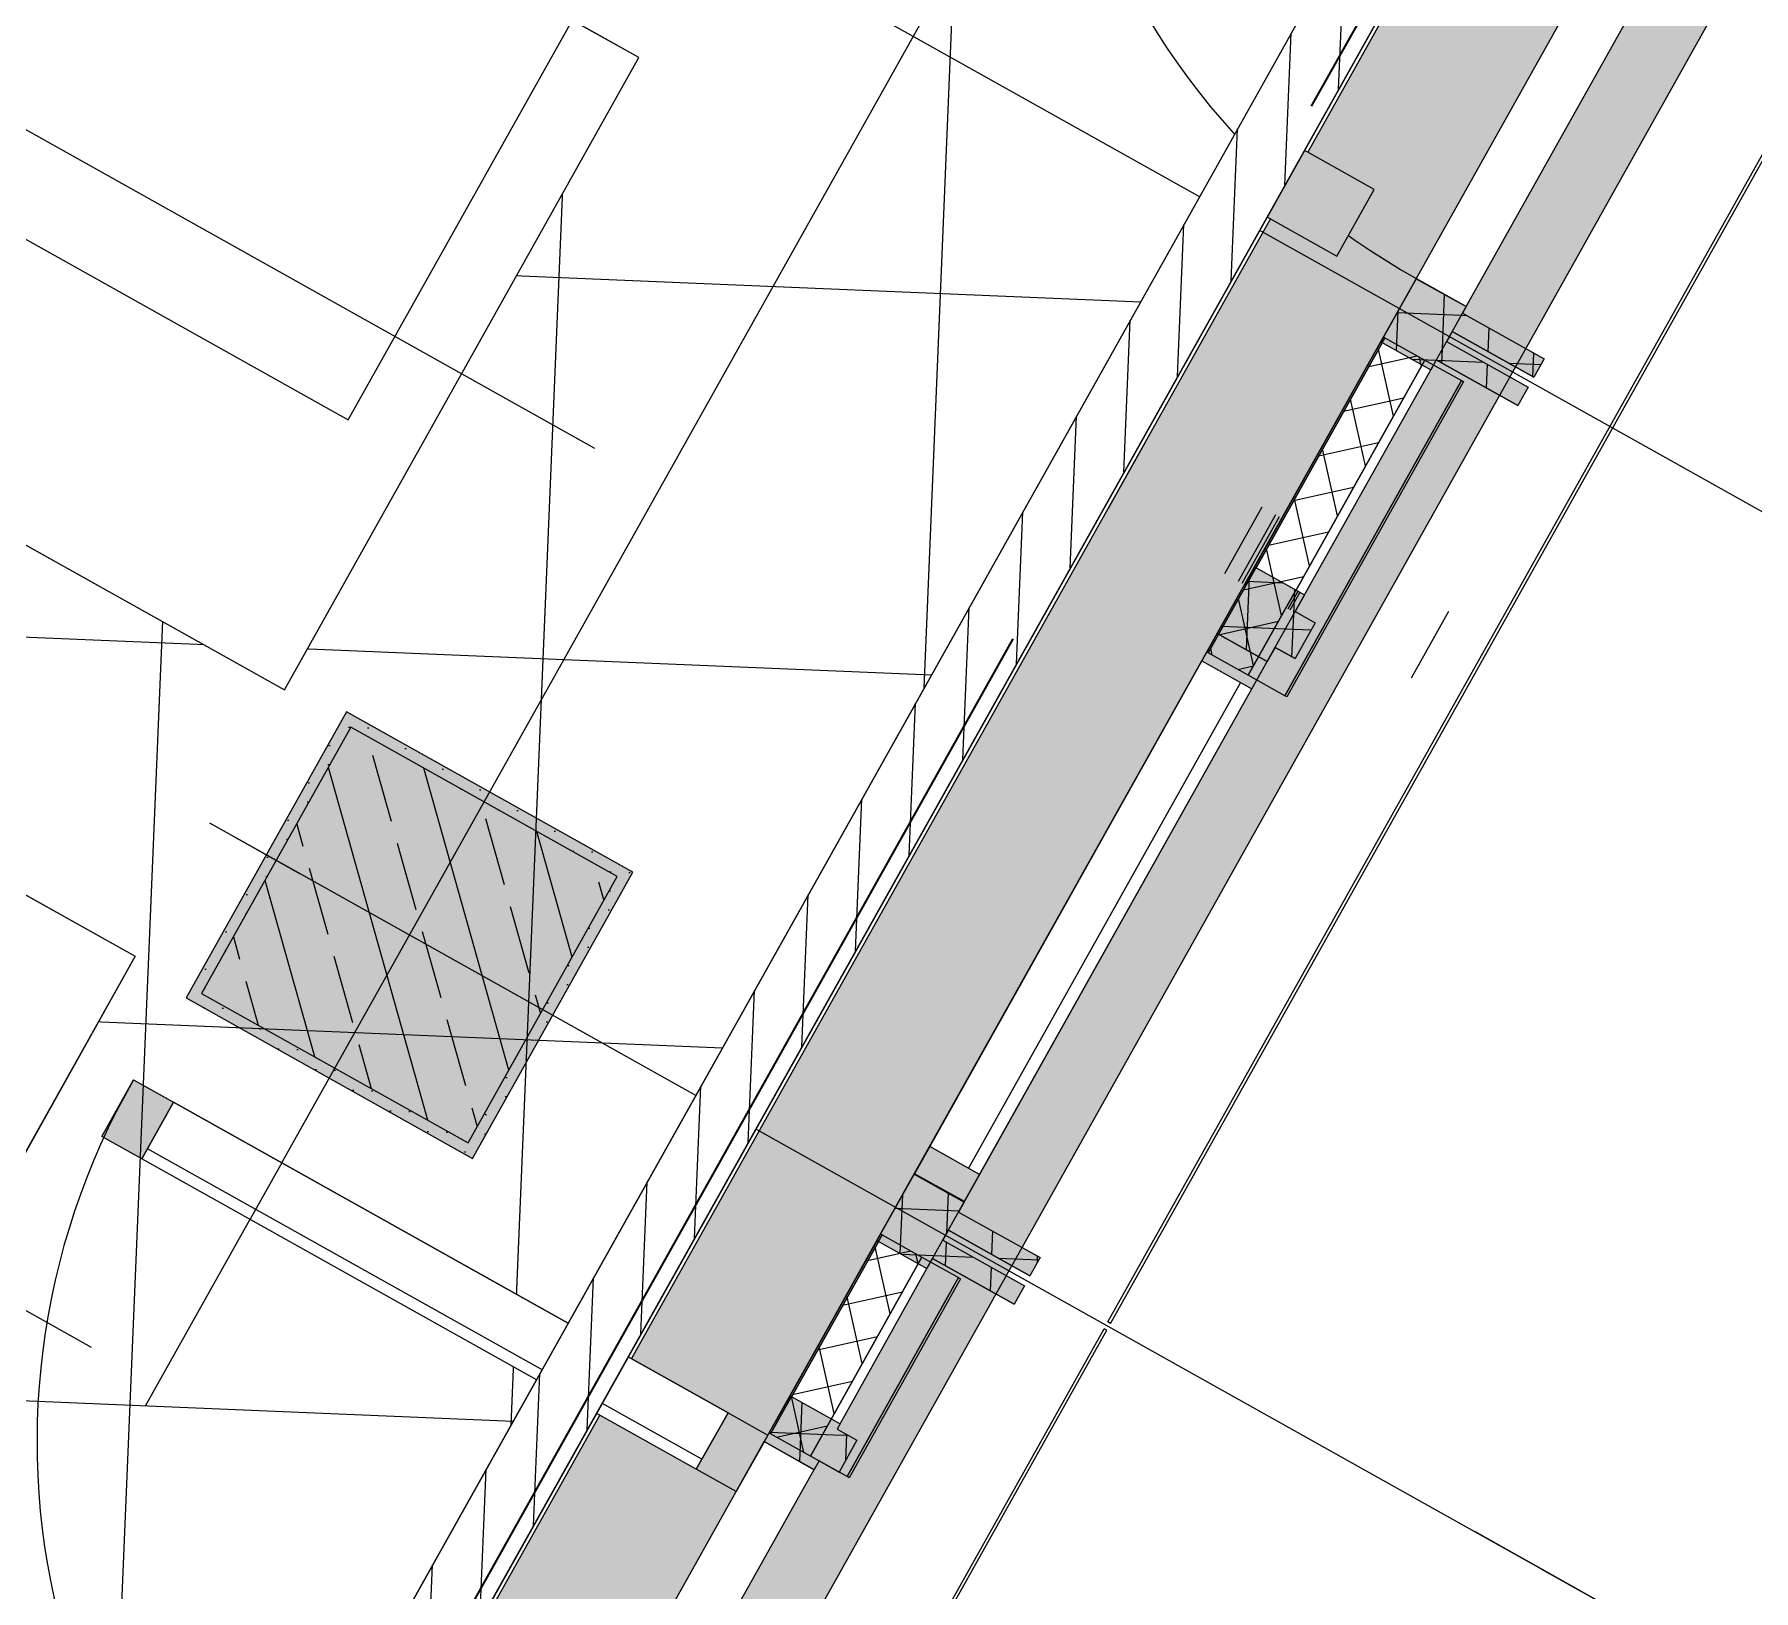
# Model space of a CAD drawing. Header units: metres. Extents: x -27.1 to 50.1, y 105.7 to 163.4.
# Drawn here: x 7.89 to 10.142, y 143.548 to 145.587 of the extents above; entities that cross this region are included whole.
import ezdxf

# ---------------------------------------------------------------- set-up
doc = ezdxf.new("R2010")
doc.units = ezdxf.units.M
doc.header["$MEASUREMENT"] = 0
for name, pattern in [('Achse', [0.0023, 0.0015, -0.0008]), ('Punktlinie', [0.0035, 0, -0.0035]), ('Strichlinie_ eng', [0.0023, 0.0015, -0.0008]), ('Strichpunktlinie', [0.006703, 0.003528, -0.001764, 0, -0.001411]), ('Wipeout_Contour', [1, 0, -1])]:
    doc.linetypes.add(name, pattern=pattern)
for name, color, linetype in [('00  Raster', 7, 'Continuous'), ('00  Raster Ausbau', 7, 'Continuous'), ('10  Fassade', 7, 'Continuous'), ('10  Fassade_Deckschraffur', 7, 'Continuous'), ('10  Fassade_Schnittschraffur', 7, 'Continuous'), ('10  Stützen', 7, 'Continuous'), ('10  Stützen_Schnittschraffur', 7, 'Continuous'), ('10  Wand Massiv_Deckschraffur', 7, 'Continuous'), ('10  Wand Massiv_Fenster', 7, 'Continuous'), ('20  Deckensegel', 7, 'Continuous'), ('20  Wand Leichtbau', 7, 'Continuous'), ('20  Wand Leichtbau_Deckschraffur', 7, 'Continuous'), ('20  Wand Leichtbau_Schnittschraffur', 7, 'Continuous'), ('Neubau_20  Decke Abhangdecke', 7, 'Continuous'), ('Neubau_20  Decke Abhangdecke_Deckschraffur', 7, 'Continuous'), ('Neubau_20  Deckenspiegel + Einbauten', 7, 'Continuous'), ('Neubau_20  Möbel', 7, 'Continuous')]:
    doc.layers.add(name, color=color, linetype=linetype)
pattern_1 = [(102.605446, (0, 0), (0.048794801, 0.0109118), []), (192.605446, (0, 0), (-0.0109118, 0.048794801), [])]
pattern_2 = [(87.605446, (0, 0), (-0.059947608, 0.002506841), []), (177.605446, (0, 0), (0.002506841, 0.059947608), [])]

msp = doc.modelspace()

# ---------------------------------------------------------------- wipeouts: each hides what was drawn before it
at = {"color": 254, "linetype": 'Wipeout_Contour', "lineweight": 0, "ltscale": 557.174827}
msp.add_wipeout([(11.1047, 148.1939), (0.9449, 130.0612), (1.1155, 129.9656), (11.2753, 148.0983)], dxfattribs=at).dxf.layer = '10  Fassade_Deckschraffur'

# ---------------------------------------------------------------- next in the draw order: wipeouts: each hides what was drawn before it
at = {"color": 254, "linetype": 'Wipeout_Contour', "lineweight": 0, "ltscale": 556.471619}
msp.add_wipeout([(11.5016, 147.9715), (1.3418, 129.8388), (1.3994, 129.8065), (11.5592, 147.9392)], dxfattribs=at).dxf.layer = '10  Fassade_Deckschraffur'

# ---------------------------------------------------------------- next in the draw order: wipeouts: each hides what was drawn before it
at = {"color": 254, "linetype": 'Wipeout_Contour', "lineweight": 0, "ltscale": 556.861201}
msp.add_wipeout([(11.3404, 148.0618), (1.1805, 129.9291), (1.1832, 129.9277), (11.343, 148.0604)], dxfattribs=at).dxf.layer = '10  Fassade_Deckschraffur'

# ---------------------------------------------------------------- next in the draw order: wipeouts: each hides what was drawn before it
at = {"color": 254, "linetype": 'Wipeout_Contour', "lineweight": 0, "ltscale": 556.694508}
msp.add_wipeout([(1.1832, 129.9277), (1.3418, 129.8388), (11.5016, 147.9715), (11.343, 148.0604)], dxfattribs=at).dxf.layer = '10  Fassade_Deckschraffur'

# ---------------------------------------------------------------- next in the draw order: wipeouts: each hides what was drawn before it
at = {"color": 254, "linetype": 'Wipeout_Contour', "lineweight": 0, "ltscale": 556.924558}
msp.add_wipeout([(11.2844, 148.0932), (1.1246, 129.9605), (1.1778, 129.9307), (11.3376, 148.0634)], dxfattribs=at).dxf.layer = '10  Fassade_Deckschraffur'

# ---------------------------------------------------------------- next in the draw order: wipeouts: each hides what was drawn before it
at = {"color": 254, "linetype": 'Wipeout_Contour', "lineweight": 0, "ltscale": 556.984181}
msp.add_wipeout([(1.1246, 129.9605), (11.2844, 148.0932), (11.28, 148.0957), (1.1202, 129.963)], dxfattribs=at).dxf.layer = '10  Fassade_Deckschraffur'

# ---------------------------------------------------------------- next in the draw order: wipeouts: each hides what was drawn before it
at = {"color": 254, "linetype": 'Wipeout_Contour', "lineweight": 0, "ltscale": 556.993566}
msp.add_wipeout([(1.1155, 129.9656), (1.1202, 129.963), (11.28, 148.0957), (11.2753, 148.0983)], dxfattribs=at).dxf.layer = '10  Fassade_Deckschraffur'

# ---------------------------------------------------------------- next in the draw order: hatches: boundary and pattern name
at = {"layer": '10  Fassade_Schnittschraffur', "linetype": 'Continuous', "lineweight": 0, "true_color": 0xffffff}
msp.add_hatch(color=7, dxfattribs=at).paths.add_polyline_path([(9.2073, 143.9842), (9.1004, 144.044), (9.087, 144.02), (9.1938, 143.9602)])
at = {"layer": '10  Fassade_Schnittschraffur', "linetype": 'Continuous', "lineweight": 13, "true_color": 0x000100}
h = msp.add_hatch(dxfattribs=at)
h.set_pattern_fill('Dämmung__hart_1_0001', color=98, style=0, pattern_type=2)
h.set_pattern_definition(pattern_2)
h.paths.add_polyline_path([(9.2073, 143.9842), (9.1004, 144.044), (9.087, 144.02), (9.1938, 143.9602)])
at = {"layer": '10  Wand Massiv_Deckschraffur', "linetype": 'Continuous', "lineweight": 0, "true_color": 0xffffff}
msp.add_hatch(color=7, dxfattribs=at).paths.add_polyline_path([(1.272, 129.8779), (11.4318, 148.0106), (11.2573, 148.1084), (11.1047, 148.1939), (0.9448, 130.0612), (1.0975, 129.9757)])
at = {"layer": 'Neubau_20  Decke Abhangdecke_Deckschraffur', "linetype": 'Continuous', "lineweight": 18, "true_color": 0xdcff15}
h = msp.add_hatch(dxfattribs=at)
h.set_pattern_fill('Bauliche_Anlagen__geplan_55', color=60, style=0, pattern_type=2)
h.set_pattern_definition([(87.60545, (0, 0), (-0.4995634, 0.0208903), []), (177.60545, (0, 0), (0.0208903, 0.4995634), [])])
h.paths.add_polyline_path([(1.2879, 142.263), (5.5845, 139.8557), (5.659, 139.9887), (6.0341, 139.7785), (5.9596, 139.6455), (5.9413, 139.6128), (6.1288, 139.5077), (6.1472, 139.5405), (10.0209, 146.4541), (7.9316, 147.6248), (5.1617, 149.1768)])

# ---------------------------------------------------------------- next in the draw order: linework, layer by layer
at = {"layer": '00  Raster Ausbau', "color": 251, "linetype": 'Achse', "lineweight": 18, "ltscale": 1000, "true_color": 0x5f5f5f}
msp.add_line((9.8641, 143.576), (10.7365, 143.0872), dxfattribs=at)
at = {"layer": '10  Fassade', "color": 255, "linetype": 'Punktlinie', "lineweight": 18, "ltscale": 1000}
msp.add_line((11.2573, 148.1084), (1.0975, 129.9757), dxfattribs=at)
at = {"layer": '10  Fassade', "color": 7, "linetype": 'Continuous', "lineweight": 13, "ltscale": 1000}
for p, q in [((9.7469, 145.1978), (9.8537, 145.1379)), ((9.7395, 145.1847), (9.8464, 145.1248)), ((9.8672, 145.1619), (9.8537, 145.1379)), ((9.8464, 145.1248), (9.833, 145.1008)), ((9.5675, 144.8163), (9.5411, 144.7692)), ((9.5413, 144.8309), (9.5675, 144.8163)), ((9.1004, 144.044), (9.2073, 143.9842)), ((9.087, 144.02), (9.0796, 144.007)), ((9.0796, 144.007), (9.1865, 143.9471)), ((9.087, 144.02), (9.1938, 143.9602)), ((9.2073, 143.9842), (9.1938, 143.9602)), ((9.1865, 143.9471), (9.1731, 143.9231)), ((8.9672, 143.745), (8.9438, 143.7031))]:
    msp.add_line(p, q, dxfattribs=at)
at = {"layer": '10  Fassade', "color": 255, "linetype": 'Punktlinie', "lineweight": 18, "ltscale": 1000, "flags": 128}
for points in [[(11.1047, 148.1939), (0.9449, 130.0612)], [(11.2753, 148.0983), (1.1155, 129.9656)], [(11.28, 148.0957), (1.1202, 129.963)], [(11.2844, 148.0932), (1.1246, 129.9605)], [(11.3376, 148.0634), (1.1778, 129.9307)], [(11.3404, 148.0618), (1.1805, 129.9291)], [(11.343, 148.0604), (1.1832, 129.9277)], [(11.5016, 147.9715), (1.3418, 129.8388)], [(11.5592, 147.9392), (1.3994, 129.8065)]]:
    msp.add_lwpolyline(points, dxfattribs=at)
at = {"layer": '10  Fassade', "color": 7, "linetype": 'Strichlinie_ eng', "lineweight": 18, "ltscale": 1000, "flags": 128}
for points in [[(1.1237, 129.961), (1.545, 130.713), (1.7591, 131.0951), (2.2638, 131.9959), (2.419, 132.2728), (2.8648, 133.0685), (3.0789, 133.4506), (3.5836, 134.3513), (3.7388, 134.6283), (4.1846, 135.4239), (4.3987, 135.806), (4.9034, 136.7068), (5.0586, 136.9838), (5.5044, 137.7794), (5.7185, 138.1615), (6.2231, 139.0622), (6.3783, 139.3392), (6.8241, 140.1349), (7.0382, 140.517), (7.5429, 141.4177), (7.6981, 141.6947), (8.1439, 142.4903), (8.358, 142.8724), (8.8627, 143.7732), (9.0179, 144.0502), (9.4637, 144.8458), (9.6778, 145.2279), (10.1825, 146.1286), (10.3377, 146.4056), (10.7834, 147.2012), (10.9975, 147.5833), (11.2835, 148.0937)], [(1.1891, 129.9243), (1.6105, 130.6763), (1.8246, 131.0585), (2.3293, 131.9592), (2.4844, 132.2362), (2.9302, 133.0318), (3.1443, 133.4139), (3.649, 134.3147), (3.8042, 134.5916), (4.25, 135.3873), (4.4641, 135.7694), (4.9688, 136.6701), (5.124, 136.9471), (5.5698, 137.7427), (5.7839, 138.1248), (6.2886, 139.0256), (6.4438, 139.3026), (6.8896, 140.0982), (7.1037, 140.4803), (7.6083, 141.381), (7.7635, 141.658), (8.2093, 142.4537), (8.4234, 142.8358), (8.9281, 143.7365), (9.0833, 144.0135), (9.5291, 144.8091), (9.7432, 145.1912), (10.2479, 146.092), (10.4031, 146.369), (10.8489, 147.1646), (11.063, 147.5467), (11.3489, 148.057)], [(9.7603, 145.2218), (9.8672, 145.1619)], [(9.8537, 145.1379), (9.7469, 145.1978)], [(9.7395, 145.1847), (9.8464, 145.1248)], [(9.833, 145.1008), (9.7261, 145.1607)], [(9.8672, 145.1619), (9.8537, 145.1379)], [(9.8464, 145.1248), (9.833, 145.1008)], [(9.5675, 144.8163), (9.5411, 144.7692)], [(9.5413, 144.8309), (9.5675, 144.8163)], [(9.5411, 144.7692), (9.5149, 144.7838)], [(9.1004, 144.044), (9.2073, 143.9842)], [(9.0796, 144.007), (9.1865, 143.9471)], [(9.1938, 143.9602), (9.087, 144.02)], [(9.1731, 143.9231), (9.0662, 143.983)], [(9.2073, 143.9842), (9.1938, 143.9602)], [(9.1865, 143.9471), (9.1731, 143.9231)], [(8.9411, 143.7596), (8.9672, 143.745)], [(8.9672, 143.745), (8.9438, 143.7031)], [(8.9438, 143.7031), (8.9176, 143.7178)]]:
    msp.add_lwpolyline(points, dxfattribs=at)
at = {"layer": '10  Fassade', "color": 7, "linetype": 'Continuous', "lineweight": 13, "ltscale": 1000, "flags": 128}
msp.add_lwpolyline([(9.7469, 145.1978), (9.7432, 145.1912), (9.7395, 145.1847)], dxfattribs=at)
at = {"layer": '10  Wand Massiv_Fenster', "color": 7, "linetype": 'Continuous', "lineweight": 25, "ltscale": 1000}
for p, q in [((11.1047, 148.1939), (0.9448, 130.0612)), ((11.4318, 148.0106), (1.272, 129.8779))]:
    msp.add_line(p, q, dxfattribs=at)
at = {"layer": 'Neubau_20  Decke Abhangdecke', "color": 7, "linetype": 'Continuous', "lineweight": 13, "ltscale": 1000, "flags": 128}
msp.add_lwpolyline([(1.2879, 142.263), (5.5845, 139.8557), (5.659, 139.9887), (6.0341, 139.7785), (5.9596, 139.6455), (5.9413, 139.6128), (6.1288, 139.5077), (6.1472, 139.5405), (10.0209, 146.4541), (7.9316, 147.6248), (5.1617, 149.1768)], close=True, dxfattribs=at)

# ---------------------------------------------------------------- next in the draw order: wipeouts: each hides what was drawn before it
at = {"color": 254, "linetype": 'Wipeout_Contour', "lineweight": 0, "ltscale": 584.023544}
msp.add_wipeout([(10.1656, 146.0985), (9.6998, 145.2671), (9.7652, 145.2305), (10.231, 146.0619)], dxfattribs=at).dxf.layer = '10  Fassade_Deckschraffur'
at = {"color": 254, "linetype": 'Wipeout_Contour', "lineweight": 0, "ltscale": 581.346866}
msp.add_wipeout([(9.6533, 145.1843), (9.4881, 144.8894), (9.5535, 144.8527), (9.7188, 145.1476)], dxfattribs=at).dxf.layer = '10  Fassade_Deckschraffur'
at = {"color": 254, "linetype": 'Wipeout_Contour', "lineweight": 0, "ltscale": 578.911507}
msp.add_wipeout([(9.4392, 144.8022), (9.0423, 144.0938), (9.1078, 144.0571), (9.5047, 144.7655)], dxfattribs=at).dxf.layer = '10  Fassade_Deckschraffur'
at = {"color": 254, "linetype": 'Wipeout_Contour', "lineweight": 0, "ltscale": 576.665454}
msp.add_wipeout([(8.9934, 144.0065), (8.8796, 143.8033), (8.945, 143.7666), (9.0589, 143.9699)], dxfattribs=at).dxf.layer = '10  Fassade_Deckschraffur'
at = {"color": 254, "linetype": 'Wipeout_Contour', "lineweight": 0, "ltscale": 574.282009}
msp.add_wipeout([(8.8458, 143.7431), (8.38, 142.9117), (8.4454, 142.875), (8.9113, 143.7064)], dxfattribs=at).dxf.layer = '10  Fassade_Deckschraffur'

# ---------------------------------------------------------------- next in the draw order: hatches: boundary and pattern name
at = {"layer": '10  Fassade', "linetype": 'Continuous', "lineweight": 0, "true_color": 0xffffff}
for points in [[(9.7617, 145.1322), (9.7591, 145.1336), (9.5276, 144.7205), (9.5302, 144.7191)], [(9.0001, 144.0143), (8.9983, 144.0153), (8.8522, 143.7544), (8.8539, 143.7534)], [(9.103, 143.9566), (9.1004, 143.9581), (8.9542, 143.6972), (8.9569, 143.6958)]]:
    msp.add_hatch(color=7, dxfattribs=at).paths.add_polyline_path(points)
at = {"layer": '10  Fassade', "linetype": 'Continuous', "lineweight": 13, "true_color": 0x000100}
h = msp.add_hatch(dxfattribs=at)
h.set_pattern_fill('Dämmung__hart_2_0001', color=98, style=0, pattern_type=2)
h.set_pattern_definition(pattern_1)
h.paths.add_polyline_path([(9.0524, 143.985), (9.0001, 144.0143), (8.8539, 143.7534), (8.9063, 143.7241)])
at = {"layer": '10  Fassade_Schnittschraffur', "linetype": 'Continuous', "lineweight": 0, "true_color": 0xffffff}
for points in [[(9.7395, 145.1847), (9.7432, 145.1912), (9.7469, 145.1978), (9.7603, 145.2218), (9.7652, 145.2305), (9.6998, 145.2671), (9.6533, 145.1843), (9.7188, 145.1476)], [(9.6998, 145.2671), (9.7652, 145.2305), (9.6999, 145.2673)], [(9.8672, 145.1619), (9.7603, 145.2218), (9.7469, 145.1978), (9.8537, 145.1379)], [(9.7261, 145.1607), (9.833, 145.1008), (9.8464, 145.1248), (9.7395, 145.1847)], [(9.5411, 144.7692), (9.5675, 144.8163), (9.5413, 144.8309), (9.5149, 144.7838)], [(9.1731, 143.9231), (9.1865, 143.9471), (9.0796, 144.007), (9.0662, 143.983)], [(8.9113, 143.7064), (8.9176, 143.7178), (8.9411, 143.7596), (8.945, 143.7666), (8.8796, 143.8033), (8.8458, 143.7431)], [(8.9176, 143.7178), (8.9438, 143.7031), (8.9672, 143.745), (8.9411, 143.7596)], [(8.8457, 143.7429), (8.9112, 143.7062), (8.8458, 143.7431)]]:
    msp.add_hatch(color=7, dxfattribs=at).paths.add_polyline_path(points)
at = {"layer": '10  Fassade_Schnittschraffur', "linetype": 'Continuous', "lineweight": 13, "true_color": 0x000100}
h = msp.add_hatch(dxfattribs=at)
h.set_pattern_fill('Dämmung__hart_1_0001', color=98, style=0, pattern_type=2)
h.set_pattern_definition(pattern_2)
h.paths.add_polyline_path([(9.7395, 145.1847), (9.7432, 145.1912), (9.7469, 145.1978), (9.7603, 145.2218), (9.7652, 145.2305), (9.6998, 145.2671), (9.6533, 145.1843), (9.7188, 145.1476)])
h = msp.add_hatch(dxfattribs=at)
h.set_pattern_fill('Dämmung__hart_1_0001', color=98, style=0, pattern_type=2)
h.set_pattern_definition(pattern_2)
h.paths.add_polyline_path([(9.8672, 145.1619), (9.7603, 145.2218), (9.7469, 145.1978), (9.8537, 145.1379)])
h = msp.add_hatch(dxfattribs=at)
h.set_pattern_fill('Dämmung__hart_1_0001', color=98, style=0, pattern_type=2)
h.set_pattern_definition(pattern_2)
h.paths.add_polyline_path([(9.7261, 145.1607), (9.833, 145.1008), (9.8464, 145.1248), (9.7395, 145.1847)])
h = msp.add_hatch(dxfattribs=at)
h.set_pattern_fill('Dämmung__hart_1_0001', color=98, style=0, pattern_type=2)
h.set_pattern_definition(pattern_2)
h.paths.add_polyline_path([(9.5411, 144.7692), (9.5675, 144.8163), (9.5413, 144.8309), (9.5149, 144.7838)])
h = msp.add_hatch(dxfattribs=at)
h.set_pattern_fill('Dämmung__hart_1_0001', color=98, style=0, pattern_type=2)
h.set_pattern_definition(pattern_2)
h.paths.add_polyline_path([(9.1731, 143.9231), (9.1865, 143.9471), (9.0796, 144.007), (9.0662, 143.983)])
h = msp.add_hatch(dxfattribs=at)
h.set_pattern_fill('Dämmung__hart_1_0001', color=98, style=0, pattern_type=2)
h.set_pattern_definition(pattern_2)
h.paths.add_polyline_path([(8.9113, 143.7064), (8.9176, 143.7178), (8.9411, 143.7596), (8.945, 143.7666), (8.8796, 143.8033), (8.8458, 143.7431)])
h = msp.add_hatch(dxfattribs=at)
h.set_pattern_fill('Dämmung__hart_1_0001', color=98, style=0, pattern_type=2)
h.set_pattern_definition(pattern_2)
h.paths.add_polyline_path([(8.9176, 143.7178), (8.9438, 143.7031), (8.9672, 143.745), (8.9411, 143.7596)])

# ---------------------------------------------------------------- next in the draw order: linework, layer by layer
at = {"layer": '10  Fassade', "color": 7, "linetype": 'Continuous', "lineweight": 13, "ltscale": 1000}
for p, q in [((9.6998, 145.2671), (9.6533, 145.1843)), ((9.6998, 145.2671), (9.7652, 145.2305)), ((9.7652, 145.2305), (9.7603, 145.2218)), ((9.7603, 145.2218), (9.8672, 145.1619)), ((9.6533, 145.1843), (9.7188, 145.1476)), ((9.7261, 145.1607), (9.7188, 145.1476)), ((9.7261, 145.1607), (9.833, 145.1008)), ((9.4881, 144.8894), (9.4392, 144.8022)), ((9.4881, 144.8894), (9.5535, 144.8527)), ((9.5535, 144.8527), (9.5413, 144.8309)), ((9.5149, 144.7838), (9.5047, 144.7655)), ((9.5149, 144.7838), (9.5411, 144.7692)), ((9.0423, 144.0938), (8.9934, 144.0065)), ((9.1078, 144.0571), (9.1004, 144.044)), ((8.9934, 144.0065), (9.0589, 143.9699)), ((9.0662, 143.983), (9.0589, 143.9699)), ((9.0662, 143.983), (9.1731, 143.9231)), ((8.8796, 143.8033), (8.8458, 143.7431)), ((8.8796, 143.8033), (8.945, 143.7666)), ((8.945, 143.7666), (8.9411, 143.7596)), ((8.9411, 143.7596), (8.9672, 143.745)), ((8.8458, 143.7431), (8.9113, 143.7064)), ((8.9176, 143.7178), (8.9113, 143.7064)), ((8.9176, 143.7178), (8.9438, 143.7031))]:
    msp.add_line(p, q, dxfattribs=at)
at = {"layer": '10  Fassade', "color": 7, "linetype": 'Continuous', "lineweight": 18, "ltscale": 1000, "flags": 128}
for points in [[(9.6998, 145.2671), (10.1656, 146.0985)], [(9.7652, 145.2305), (10.231, 146.0619)], [(9.4881, 144.8894), (9.6533, 145.1843)], [(9.5535, 144.8527), (9.7188, 145.1476)], [(9.0423, 144.0938), (9.4392, 144.8022)], [(9.1078, 144.0571), (9.5047, 144.7655)], [(8.8796, 143.8033), (8.9934, 144.0065)], [(8.945, 143.7666), (9.0589, 143.9699)], [(8.38, 142.9117), (8.8458, 143.7431)], [(8.4454, 142.875), (8.9113, 143.7064)]]:
    msp.add_lwpolyline(points, dxfattribs=at)
for points in [[(9.7652, 145.2305), (9.6999, 145.2673)], [(9.7617, 145.1322), (9.5302, 144.7191), (9.5276, 144.7205), (9.7591, 145.1336)], [(9.0001, 144.0143), (8.8539, 143.7534), (8.8522, 143.7544), (8.9983, 144.0153)], [(9.0524, 143.985), (8.9063, 143.7241), (8.8539, 143.7534), (9.0001, 144.0143)], [(9.1004, 143.9581), (8.9542, 143.6972), (8.9063, 143.7241), (9.0524, 143.985)], [(9.103, 143.9566), (8.9569, 143.6958), (8.9542, 143.6972), (9.1004, 143.9581)], [(8.8458, 143.7431), (8.9112, 143.7062)]]:
    msp.add_lwpolyline(points, close=True, dxfattribs=at)
at = {"layer": '10  Fassade', "color": 7, "linetype": 'Continuous', "lineweight": 13, "ltscale": 1000}
msp.add_arc((10.1655, 146.0984), 0.9526, 150.1365, 240.738, dxfattribs=at)

# ---------------------------------------------------------------- next in the draw order: wipeouts: each hides what was drawn before it
at = {"color": 254, "linetype": 'Wipeout_Contour', "lineweight": 0, "ltscale": 578.911353}
msp.add_wipeout([(9.4845, 144.7296), (9.4191, 144.7662), (9.0625, 144.1297), (9.1279, 144.0931)], dxfattribs=at).dxf.layer = '10  Fassade_Deckschraffur'
at = {"color": 254, "linetype": 'Wipeout_Contour', "lineweight": 0, "ltscale": 576.776967}
msp.add_wipeout([(8.7567, 143.7068), (8.7983, 143.781), (8.0719, 144.1879), (8.0304, 144.1138)], dxfattribs=at).dxf.layer = '10  Fassade_Schnittschraffur'

# ---------------------------------------------------------------- next in the draw order: hatches: boundary and pattern name
at = {"layer": '10  Fassade', "linetype": 'Continuous', "lineweight": 0, "true_color": 0xffffff}
msp.add_hatch(color=7, dxfattribs=at).paths.add_polyline_path([(9.6587, 145.1898), (9.657, 145.1908), (9.4255, 144.7777), (9.4273, 144.7768)])
at = {"layer": '10  Fassade', "linetype": 'Continuous', "lineweight": 13, "true_color": 0x000100}
h = msp.add_hatch(dxfattribs=at)
h.set_pattern_fill('Dämmung__hart_2_0001', color=98, style=0, pattern_type=2)
h.set_pattern_definition(pattern_1)
h.paths.add_polyline_path([(9.7111, 145.1605), (9.6587, 145.1898), (9.4273, 144.7768), (9.4796, 144.7474)])
at = {"layer": '10  Fassade_Schnittschraffur', "linetype": 'Continuous', "lineweight": 0, "true_color": 0xffffff}
for points in [[(9.5047, 144.7655), (9.5149, 144.7838), (9.5413, 144.8309), (9.5535, 144.8527), (9.4881, 144.8894), (9.4392, 144.8022)], [(9.4391, 144.802), (9.4191, 144.7662), (9.4845, 144.7296), (9.5046, 144.7653)], [(9.4391, 144.802), (9.5046, 144.7653), (9.4392, 144.8022)], [(8.0304, 144.1138), (8.0719, 144.1879), (8.0196, 144.2173), (7.978, 144.1431)], [(9.1078, 144.0573), (9.1279, 144.0931), (9.0625, 144.1297), (9.0424, 144.094)], [(9.0589, 143.9699), (9.0662, 143.983), (9.0796, 144.007), (9.087, 144.02), (9.1004, 144.044), (9.1078, 144.0571), (9.0423, 144.0938), (8.9934, 144.0065)], [(9.0423, 144.0938), (9.1078, 144.0571), (9.0424, 144.094)], [(8.8091, 143.6775), (8.8506, 143.7516), (8.7983, 143.781), (8.7567, 143.7068)]]:
    msp.add_hatch(color=7, dxfattribs=at).paths.add_polyline_path(points)
at = {"layer": '10  Fassade_Schnittschraffur', "linetype": 'Continuous', "lineweight": 13, "true_color": 0x000100}
h = msp.add_hatch(dxfattribs=at)
h.set_pattern_fill('Dämmung__hart_1_0001', color=98, style=0, pattern_type=2)
h.set_pattern_definition(pattern_2)
h.paths.add_polyline_path([(9.5047, 144.7655), (9.5149, 144.7838), (9.5413, 144.8309), (9.5535, 144.8527), (9.4881, 144.8894), (9.4392, 144.8022)])
h = msp.add_hatch(dxfattribs=at)
h.set_pattern_fill('Dämmung__hart_1_0001', color=98, style=0, pattern_type=2)
h.set_pattern_definition(pattern_2)
h.paths.add_polyline_path([(9.0589, 143.9699), (9.0662, 143.983), (9.0796, 144.007), (9.087, 144.02), (9.1004, 144.044), (9.1078, 144.0571), (9.0423, 144.0938), (8.9934, 144.0065)])
at = {"layer": '10  Stützen_Schnittschraffur', "linetype": 'Continuous', "lineweight": 0, "true_color": 0xffffff}
h = msp.add_hatch(color=7, dxfattribs=at)
h.paths.add_polyline_path([(8.0884, 144.3245), (8.4635, 144.1143), (8.6737, 144.4895), (8.2986, 144.6996)])
h.paths.add_polyline_path([(8.1088, 144.3303), (8.3043, 144.6792), (8.6533, 144.4837), (8.4578, 144.1347)], flags=0)
at = {"layer": '10  Stützen_Schnittschraffur', "linetype": 'Continuous', "lineweight": 13, "true_color": 0x000100}
h = msp.add_hatch(dxfattribs=at)
h.set_pattern_fill('Gips_0001', color=98, style=0, pattern_type=2)
h.set_pattern_definition([(87.605446, (0, 0), (-0.02497817, 0.001044517), [0, -0.025])])
h.paths.add_polyline_path([(8.0884, 144.3245), (8.4635, 144.1143), (8.6737, 144.4895), (8.2986, 144.6996)])
h.paths.add_polyline_path([(8.1088, 144.3303), (8.3043, 144.6792), (8.6533, 144.4837), (8.4578, 144.1347)], flags=0)
at = {"layer": '10  Stützen_Schnittschraffur', "linetype": 'Continuous', "lineweight": 0, "true_color": 0xffffff}
msp.add_hatch(color=7, dxfattribs=at).paths.add_polyline_path([(8.4578, 144.1347), (8.6533, 144.4837), (8.3043, 144.6792), (8.1088, 144.3303)])
at = {"layer": '10  Stützen_Schnittschraffur', "linetype": 'Continuous', "lineweight": 13, "true_color": 0x000100}
h = msp.add_hatch(dxfattribs=at)
h.set_pattern_fill('Beton__Stahlbeton_0001', color=98, style=0, pattern_type=2)
h.set_pattern_definition([(285.738, (8.1088, 144.33027), (0.115501, 0.032549), []), (285.738, (8.05104, 144.31399), (0.115501, 0.032549), [0.09, -0.03])])
h.paths.add_polyline_path([(8.4578, 144.1347), (8.6533, 144.4837), (8.3043, 144.6792), (8.1088, 144.3303)])

# ---------------------------------------------------------------- next in the draw order: linework, layer by layer
at = {"layer": '00  Raster Ausbau', "color": 251, "linetype": 'Achse', "lineweight": 18, "ltscale": 1000, "true_color": 0x5f5f5f}
msp.add_line((8.9917, 144.0648), (8.1193, 144.5536), dxfattribs=at)
at = {"layer": '10  Fassade', "color": 7, "linetype": 'Continuous', "lineweight": 13, "ltscale": 1000}
for p, q in [((9.4392, 144.8022), (9.5047, 144.7655)), ((9.0423, 144.0938), (9.1078, 144.0571))]:
    msp.add_line(p, q, dxfattribs=at)
at = {"layer": '10  Fassade', "color": 7, "linetype": 'Continuous', "lineweight": 18, "ltscale": 1000}
for p, q in [((9.4191, 144.7662), (9.0625, 144.1297)), ((9.4697, 144.7379), (9.1131, 144.1014)), ((9.1279, 144.0931), (9.4845, 144.7296)), ((8.7983, 143.781), (8.0719, 144.1879)), ((8.7567, 143.7068), (8.0304, 144.1138)), ((8.7641, 143.7199), (8.0377, 144.1269))]:
    msp.add_line(p, q, dxfattribs=at)
at = {"layer": '10  Fassade', "color": 7, "linetype": 'Continuous', "lineweight": 18, "ltscale": 1000, "flags": 128}
for points in [[(9.6587, 145.1898), (9.4273, 144.7768), (9.4255, 144.7777), (9.657, 145.1908)], [(9.7111, 145.1605), (9.4796, 144.7474), (9.4273, 144.7768), (9.6587, 145.1898)], [(9.7591, 145.1336), (9.5276, 144.7205), (9.4796, 144.7474), (9.7111, 145.1605)], [(9.4391, 144.802), (9.4191, 144.7662), (9.4845, 144.7296), (9.5046, 144.7653)], [(9.4392, 144.8022), (9.5046, 144.7653)], [(8.0304, 144.1138), (7.978, 144.1431), (8.0196, 144.2173), (8.0719, 144.1879)], [(8.7567, 143.7068), (8.0304, 144.1138), (8.0719, 144.1879), (8.7983, 143.781)], [(9.1078, 144.0573), (9.1279, 144.0931), (9.0625, 144.1297), (9.0424, 144.094)], [(9.1078, 144.0571), (9.108, 144.0576), (9.0424, 144.094)], [(8.8091, 143.6775), (8.7567, 143.7068), (8.7983, 143.781), (8.8506, 143.7516)]]:
    msp.add_lwpolyline(points, close=True, dxfattribs=at)
at = {"layer": '10  Fassade', "color": 7, "linetype": 'Continuous', "lineweight": 13, "ltscale": 1000}
msp.add_arc((8.8457, 143.7429), 0.9526, 150.1365, 240.738, dxfattribs=at)
at = {"layer": '10  Stützen', "color": 7, "linetype": 'Continuous', "lineweight": 13, "ltscale": 1000, "flags": 128}
for points in [[(8.0884, 144.3245), (8.4635, 144.1143), (8.6737, 144.4895), (8.2986, 144.6996)], [(8.4578, 144.1347), (8.6533, 144.4837), (8.3043, 144.6792), (8.1088, 144.3303)]]:
    msp.add_lwpolyline(points, close=True, dxfattribs=at)

# ---------------------------------------------------------------- next in the draw order: wipeouts: each hides what was drawn before it
at = {"color": 254, "linetype": 'Wipeout_Contour', "lineweight": 0, "ltscale": 571.919883}
msp.add_wipeout([(9.291, 143.8911), (7.9761, 141.5444), (7.9796, 141.5424), (9.2945, 143.8892)], dxfattribs=at).dxf.layer = '10  Fassade_Deckschraffur'

# ---------------------------------------------------------------- next in the draw order: wipeouts: each hides what was drawn before it
at = {"color": 254, "linetype": 'Wipeout_Contour', "lineweight": 0, "ltscale": 581.662112}
msp.add_wipeout([(10.6108, 146.2466), (9.2959, 143.8999), (9.2994, 143.8979), (10.6143, 146.2446)], dxfattribs=at).dxf.layer = '10  Fassade_Deckschraffur'

# ---------------------------------------------------------------- next in the draw order: linework, layer by layer
at = {"layer": '00  Raster Ausbau', "color": 9, "linetype": 'Achse', "lineweight": 18, "ltscale": 1000}
for p, q in [((9.6516, 145.2426), (8.7792, 145.7314)), ((10.524, 144.7537), (9.6516, 145.2426))]:
    msp.add_line(p, q, dxfattribs=at)
at = {"layer": '00  Raster Ausbau', "color": 251, "linetype": 'Achse', "lineweight": 18, "ltscale": 1000, "true_color": 0x5f5f5f}
msp.add_line((9.8641, 143.576), (8.9917, 144.0648), dxfattribs=at)
at = {"layer": '10  Fassade', "color": 7, "linetype": 'Continuous', "lineweight": 25, "ltscale": 1000, "flags": 128}
for points in [[(9.2959, 143.8999), (10.6108, 146.2466)], [(9.2994, 143.8979), (10.6143, 146.2446)], [(7.9761, 141.5444), (9.291, 143.8911)], [(7.9796, 141.5424), (9.2945, 143.8892)], [(9.2945, 143.8892), (9.291, 143.8911)], [(9.2994, 143.8979), (9.2959, 143.8999)]]:
    msp.add_lwpolyline(points, dxfattribs=at)

# ---------------------------------------------------------------- next in the draw order: wipeouts: each hides what was drawn before it
at = {"color": 254, "linetype": 'Wipeout_Contour', "lineweight": 0, "ltscale": 578.579925}
msp.add_wipeout([(8.0216, 144.3791), (6.1896, 145.4056), (5.7252, 144.5768), (7.5573, 143.5503)], dxfattribs=at).dxf.layer = '20  Deckensegel'
at = {"color": 254, "linetype": 'Wipeout_Contour', "lineweight": 0, "ltscale": 582.742782}
msp.add_wipeout([(9.6448, 145.3839), (9.5358, 145.445), (9.4869, 145.3578), (9.5959, 145.2967)], dxfattribs=at).dxf.layer = '20  Wand Leichtbau_Deckschraffur'

# ---------------------------------------------------------------- next in the draw order: linework, layer by layer
at = {"layer": '20  Deckensegel', "color": 7, "linetype": 'Continuous', "lineweight": 18, "ltscale": 1000}
for p, q in [((6.1896, 145.4056), (8.0216, 144.3791)), ((8.0216, 144.3791), (7.5573, 143.5503))]:
    msp.add_line(p, q, dxfattribs=at)
at = {"layer": '20  Deckensegel', "color": 6, "linetype": 'Strichpunktlinie', "lineweight": 18, "ltscale": 1000}
msp.add_line((5.7829, 145.089), (7.9639, 143.867), dxfattribs=at)
at = {"layer": '20  Deckensegel', "color": 7, "linetype": 'Continuous', "lineweight": 18, "ltscale": 1000, "flags": 128}
msp.add_lwpolyline([(8.0216, 144.3791), (7.5573, 143.5503), (5.7252, 144.5768), (6.1896, 145.4056)], close=True, dxfattribs=at)
at = {"layer": '20  Wand Leichtbau', "color": 7, "linetype": 'Continuous', "lineweight": 18, "ltscale": 1000, "flags": 128}
msp.add_lwpolyline([(9.6448, 145.3839), (9.5358, 145.445), (9.4869, 145.3578), (9.5959, 145.2967)], close=True, dxfattribs=at)

# ---------------------------------------------------------------- next in the draw order: wipeouts: each hides what was drawn before it
at = {"color": 254, "linetype": 'Wipeout_Contour', "lineweight": 0, "ltscale": 583.415791}
msp.add_wipeout([(6.8495, 146.5833), (6.3851, 145.7546), (8.2172, 144.7281), (8.6815, 145.5568)], dxfattribs=at).dxf.layer = '20  Deckensegel'
at = {"color": 254, "linetype": 'Wipeout_Contour', "lineweight": 0, "ltscale": 582.742782}
msp.add_wipeout([(9.6448, 145.3839), (9.5358, 145.445), (9.4869, 145.3578), (9.5959, 145.2967)], dxfattribs=at).dxf.layer = '20  Wand Leichtbau_Deckschraffur'

# ---------------------------------------------------------------- next in the draw order: hatches: boundary and pattern name
at = {"layer": '20  Wand Leichtbau_Schnittschraffur', "linetype": 'Continuous', "lineweight": 0, "true_color": 0xffffff}
msp.add_hatch(color=7, dxfattribs=at).paths.add_polyline_path([(9.6448, 145.3839), (9.5358, 145.445), (9.4869, 145.3578), (9.5959, 145.2967)])

# ---------------------------------------------------------------- next in the draw order: linework, layer by layer
at = {"layer": '20  Deckensegel', "color": 7, "linetype": 'Continuous', "lineweight": 18, "ltscale": 1000}
for p, q in [((8.6815, 145.5568), (6.8495, 146.5833)), ((6.3851, 145.7546), (8.2172, 144.7281)), ((8.2172, 144.7281), (8.6815, 145.5568))]:
    msp.add_line(p, q, dxfattribs=at)
at = {"layer": '20  Deckensegel', "color": 6, "linetype": 'Strichpunktlinie', "lineweight": 18, "ltscale": 1000}
msp.add_line((8.6238, 145.0447), (6.4428, 146.2667), dxfattribs=at)
at = {"layer": '20  Deckensegel', "color": 7, "linetype": 'Continuous', "lineweight": 18, "ltscale": 1000, "flags": 128}
msp.add_lwpolyline([(6.8495, 146.5833), (6.3851, 145.7546), (8.2172, 144.7281), (8.6815, 145.5568)], close=True, dxfattribs=at)
at = {"layer": '20  Wand Leichtbau', "color": 7, "linetype": 'Continuous', "lineweight": 18, "ltscale": 1000, "flags": 128}
msp.add_lwpolyline([(9.6448, 145.3839), (9.5358, 145.445), (9.4869, 145.3578), (9.5959, 145.2967)], close=True, dxfattribs=at)
at = {"layer": '20  Wand Leichtbau', "color": 7, "linetype": 'Continuous', "lineweight": 25, "ltscale": 1000, "flags": 128}
msp.add_lwpolyline([(9.6448, 145.3839), (9.5358, 145.445), (9.4869, 145.3578), (9.5959, 145.2967)], close=True, dxfattribs=at)
at = {"layer": 'Neubau_20  Möbel', "color": 9, "linetype": 'Continuous', "lineweight": 18, "ltscale": 1000, "flags": 128}
msp.add_lwpolyline([(8.692, 145.7802), (7.2961, 146.5623), (6.9051, 145.8644), (8.3009, 145.0823)], close=True, dxfattribs=at)

# ---------------------------------------------------------------- next in the draw order: wipeouts: each hides what was drawn before it
at = {"color": 254, "linetype": 'Wipeout_Contour', "lineweight": 0, "ltscale": 576.481469}
msp.add_wipeout([(11.093, 148.1833), (11.0144, 148.2273), (6.1288, 139.5077), (6.2074, 139.4637)], dxfattribs=at).dxf.layer = 'Neubau_20  Deckenspiegel + Einbauten'

# ---------------------------------------------------------------- next in the draw order: hatches: boundary and pattern name
at = {"layer": 'Neubau_20  Deckenspiegel + Einbauten', "linetype": 'Continuous', "lineweight": 0, "true_color": 0x000000}
h = msp.add_hatch(dxfattribs=at)
h.set_pattern_fill('Mauerwerk_0001', color=18, style=0, pattern_type=2)
h.set_pattern_definition([(87.605446, (0, 0), (-0.06494324, 0.002715745), [])])
h.paths.add_polyline_path([(11.093, 148.1833), (11.0144, 148.2273), (6.1288, 139.5077), (6.2074, 139.4637)])

# ---------------------------------------------------------------- next in the draw order: linework, layer by layer
at = {"layer": '00  Raster', "color": 7, "linetype": 'Strichpunktlinie', "lineweight": 13, "ltscale": 1000}
for p, q in [((-11.9168, 108.1804), (14.1513, 154.7055)), ((12.8543, 141.9006), (-6.755, 152.8877))]:
    msp.add_line(p, q, dxfattribs=at)
at = {"layer": 'Neubau_20  Deckenspiegel + Einbauten', "color": 7, "linetype": 'Continuous', "lineweight": 13, "ltscale": 1000}
for p, q in [((6.1288, 139.5077), (11.0144, 148.2273)), ((11.093, 148.1833), (6.2074, 139.4637))]:
    msp.add_line(p, q, dxfattribs=at)
at = {"layer": 'Neubau_20  Deckenspiegel + Einbauten', "color": 181, "linetype": 'Achse', "lineweight": 35, "ltscale": 1000, "true_color": 0xa851ff}
msp.add_line((6.1899, 139.4735), (11.0755, 148.193), dxfattribs=at)
at = {"layer": 'Neubau_20  Deckenspiegel + Einbauten', "color": 7, "linetype": 'Continuous', "lineweight": 13, "ltscale": 1000, "flags": 128}
msp.add_lwpolyline([(11.093, 148.1833), (6.2074, 139.4637), (6.1288, 139.5077), (11.0144, 148.2273)], close=True, dxfattribs=at)

doc.saveas('drawing.dxf')
